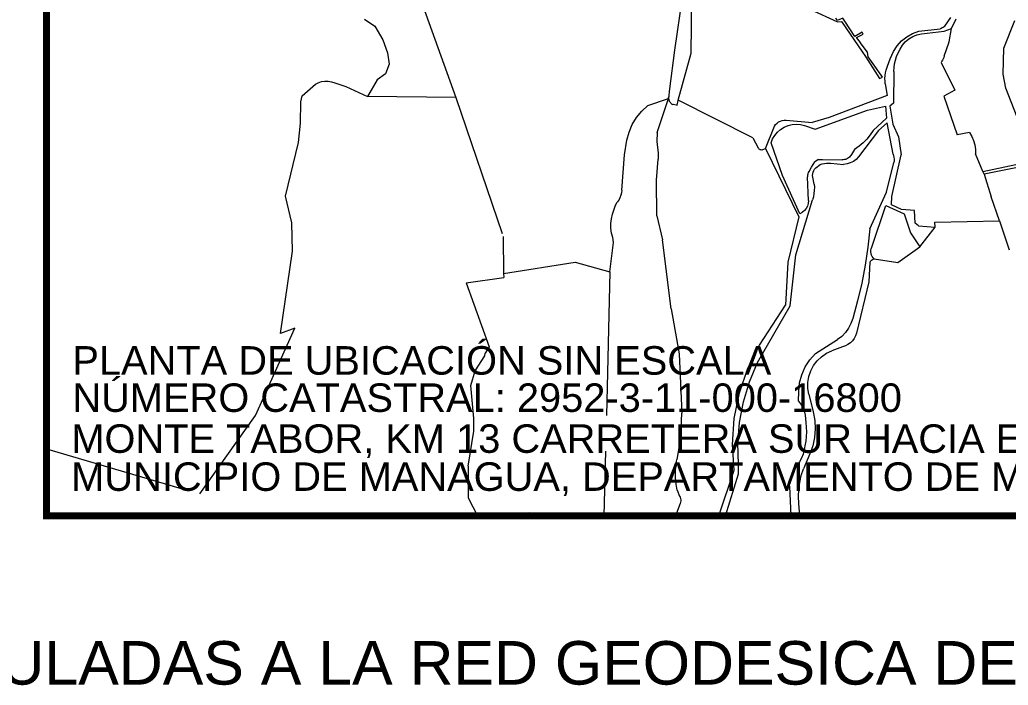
# Model space of a CAD drawing. Header units: millimetres. Extents: x -3245 to 2970, y 1153 to 3965.
# Drawn here: x -158 to -75.5, y 1906.2 to 1961.8 of the extents above; entities that cross this region are included whole.
import ezdxf
from ezdxf.enums import TextEntityAlignment as Align

# ---------------------------------------------------------------- set-up
doc = ezdxf.new("R2010")
doc.units = ezdxf.units.MM
doc.linetypes.add('ACAD_ISO02W100', pattern=[15, 12, -3])
doc.layers.add('0 - TEXTO', color=5, linetype='Continuous')
doc.layers.add('FONDO_MANAGUA', color=8, linetype='ACAD_ISO02W100')
doc.layers.add('FRAME 070', color=7, linetype='Continuous', lineweight=70)
doc.styles.add('PI', font='arial.ttf', dxfattribs={"height": 0.4})
doc.styles.get("Standard").update_dxf_attribs({"font": 'arial.ttf'})

msp = doc.modelspace()

# ---------------------------------------------------------------- linework, layer by layer
at = {"linetype": 'ByBlock', "const_width": 0.5892}
msp.add_lwpolyline([(-14.352, 2052.949), (-155.7661, 2052.949), (-155.7661, 1920.3732), (-14.352, 1920.3732)], close=True, dxfattribs=at)
at = {"layer": 'FONDO_MANAGUA', "color": 1, "lineweight": 0}
for p, q in [((-124.9338, 1964.5666), (-121.5869, 1955.3243)), ((-129.2128, 1961.8575), (-128.3496, 1961.2597)), ((-128.3496, 1961.2597), (-127.6899, 1960.1363)), ((-80.8269, 1961.2161), (-80.9043, 1961.1631)), ((-80.756, 1961.2775), (-80.8269, 1961.2161)), ((-80.756, 1961.2775), (-80.2523, 1962.004)), ((-80.2119, 1961.0724), (-79.8145, 1961.8814)), ((-75.8419, 1959.4476), (-74.9248, 1961.7547)), ((-84.3796, 1960.0406), (-83.945, 1960.391)), ((-83.945, 1960.391), (-83.4563, 1960.6607)), ((-83.7703, 1960.2197), (-83.442, 1960.413)), ((-83.4563, 1960.6607), (-82.9282, 1960.8417)), ((-83.442, 1960.413), (-83.0862, 1960.5492)), ((-83.0862, 1960.5492), (-82.7128, 1960.6244)), ((-82.9282, 1960.8417), (-81.165, 1961.0605)), ((-82.7128, 1960.6244), (-80.8291, 1960.8434)), ((-81.0744, 1961.0848), (-81.165, 1961.0605)), ((-80.9872, 1961.1192), (-81.0744, 1961.0848)), ((-80.9043, 1961.1631), (-80.9872, 1961.1192)), ((-80.8291, 1960.8434), (-80.2119, 1961.0724)), ((-80.4033, 1959.9581), (-80.2119, 1961.0724)), ((-127.6899, 1960.1363), (-127.2972, 1959.0512)), ((-85.0359, 1959.1425), (-84.747, 1959.6202)), ((-84.747, 1959.6202), (-84.3796, 1960.0406)), ((-84.5044, 1959.3578), (-84.3089, 1959.6848)), ((-84.3089, 1959.6848), (-84.0619, 1959.9747)), ((-84.0619, 1959.9747), (-83.7703, 1960.2197)), ((-80.8164, 1958.7579), (-80.4033, 1959.9581)), ((-127.2972, 1959.0512), (-127.1598, 1958.097)), ((-85.3171, 1958.5398), (-85.1817, 1958.8436)), ((-85.1817, 1958.8436), (-85.0359, 1959.1425)), ((-84.8892, 1958.4392), (-84.7884, 1958.745)), ((-84.7884, 1958.745), (-84.66, 1959.0403)), ((-84.66, 1959.0403), (-84.5044, 1959.3578)), ((-80.8164, 1958.7579), (-80.8546, 1958.6496)), ((-75.878, 1957.2682), (-75.8419, 1959.4476)), ((-127.1598, 1958.097), (-127.4617, 1957.2952)), ((-85.6594, 1957.6031), (-85.5561, 1957.9192)), ((-85.5561, 1957.9192), (-85.442, 1958.2316)), ((-85.442, 1958.2316), (-85.3171, 1958.5398)), ((-85.0053, 1957.8065), (-84.9617, 1958.1255)), ((-84.9617, 1958.1255), (-84.8892, 1958.4392)), ((-81.0099, 1958.3426), (-81.0746, 1958.2478)), ((-81.0746, 1958.2478), (-79.9325, 1955.918)), ((-80.9515, 1958.4415), (-81.0099, 1958.3426)), ((-80.8997, 1958.544), (-80.9515, 1958.4415)), ((-80.8546, 1958.6496), (-80.8997, 1958.544)), ((-127.4617, 1957.2952), (-128.1532, 1956.7871)), ((-85.7594, 1956.9125), (-85.745, 1957.1452)), ((-85.745, 1957.1452), (-85.7116, 1957.3759)), ((-85.7116, 1957.3759), (-85.6594, 1957.6031)), ((-85.0195, 1957.4848), (-85.0602, 1954.8426)), ((-85.0195, 1957.4848), (-85.0053, 1957.8065)), ((-75.6675, 1956.1072), (-75.878, 1957.2682)), ((-134.428, 1955.4407), (-133.55, 1956.2461)), ((-133.55, 1956.2461), (-133.3268, 1956.4173)), ((-133.3268, 1956.4173), (-133.0783, 1956.5493)), ((-133.0783, 1956.5493), (-132.8116, 1956.6387)), ((-132.8116, 1956.6387), (-132.5337, 1956.6829)), ((-132.5337, 1956.6829), (-132.2524, 1956.6807)), ((-132.2524, 1956.6807), (-131.9752, 1956.6322)), ((-131.9752, 1956.6322), (-131.7098, 1956.5387)), ((-131.7098, 1956.5387), (-130.7938, 1956.2411)), ((-128.1532, 1956.7871), (-128.9683, 1955.4026)), ((-85.7545, 1956.6794), (-85.7594, 1956.9125)), ((-85.7306, 1956.4475), (-85.7545, 1956.6794)), ((-85.7306, 1956.4475), (-85.5756, 1955.4912)), ((-134.5333, 1954.9549), (-134.428, 1955.4407)), ((-130.7938, 1956.2411), (-128.9683, 1955.4026)), ((-103.8154, 1955.4863), (-103.845, 1955.2396)), ((-85.5756, 1955.4912), (-90.4169, 1953.633)), ((-79.9325, 1955.918), (-80.856, 1955.4123)), ((-74.5356, 1953.1668), (-75.6675, 1956.1072)), ((-134.5649, 1953.1619), (-134.5333, 1954.9549)), ((-121.5869, 1955.3243), (-128.9683, 1955.4026)), ((-121.5869, 1955.3243), (-117.655, 1943.7094)), ((-106.0741, 1954.1799), (-105.5708, 1954.6546)), ((-105.5708, 1954.6546), (-103.845, 1955.2396)), ((-104.7845, 1952.3943), (-103.845, 1955.2396)), ((-103.845, 1955.2396), (-103.8384, 1955.3084)), ((-103.845, 1955.2396), (-103.845, 1955.2396)), ((-96.7986, 1951.9363), (-103.0205, 1955.0841)), ((-87.2236, 1954.2454), (-85.7285, 1954.5954)), ((-85.7285, 1954.5954), (-85.6261, 1953.5786)), ((-85.0602, 1954.8426), (-85.3667, 1954.5919)), ((-85.3667, 1954.5919), (-85.0971, 1953.0899)), ((-80.856, 1955.4123), (-79.7402, 1952.186)), ((-106.5072, 1953.6404), (-106.0741, 1954.1799)), ((-91.5929, 1952.6836), (-87.2236, 1954.2454)), ((-134.7476, 1951.5656), (-134.5649, 1953.1619)), ((-107.1316, 1952.4093), (-106.862, 1953.0464)), ((-106.862, 1953.0464), (-106.5072, 1953.6404)), ((-94.9884, 1952.9243), (-94.8925, 1953.0597)), ((-94.8925, 1953.0597), (-94.776, 1953.1778)), ((-94.776, 1953.1778), (-94.6418, 1953.2754)), ((-94.6418, 1953.2754), (-94.4935, 1953.3499)), ((-94.4935, 1953.3499), (-94.3351, 1953.3993)), ((-94.3351, 1953.3993), (-94.1708, 1953.4223)), ((-94.18, 1952.8304), (-93.8581, 1952.9648)), ((-94.1708, 1953.4223), (-94.005, 1953.4184)), ((-94.005, 1953.4184), (-91.841, 1953.229)), ((-93.8581, 1952.9648), (-93.519, 1953.0469)), ((-93.519, 1953.0469), (-93.1713, 1953.0745)), ((-93.1713, 1953.0745), (-92.8235, 1953.0471)), ((-92.8235, 1953.0471), (-92.4844, 1952.9653)), ((-92.4844, 1952.9653), (-91.5929, 1952.6836)), ((-90.4169, 1953.633), (-91.841, 1953.229)), ((-85.6261, 1953.5786), (-86.7526, 1952.5542)), ((-85.5883, 1953.2008), (-86.2953, 1952.5471)), ((-85.0693, 1950.5934), (-85.5883, 1953.2008)), ((-85.0971, 1953.0899), (-84.6359, 1952.0341)), ((-107.311, 1951.7411), (-107.1316, 1952.4093)), ((-104.7845, 1952.3943), (-104.8011, 1951.6508)), ((-95.746, 1951.0423), (-94.9884, 1952.9243)), ((-95.1461, 1951.8538), (-94.9659, 1952.1525)), ((-94.9659, 1952.1525), (-94.7409, 1952.4191)), ((-94.7409, 1952.4191), (-94.4767, 1952.6469)), ((-94.4767, 1952.6469), (-94.18, 1952.8304)), ((-86.2953, 1952.5471), (-87.9644, 1950.3523)), ((-86.9992, 1952.1851), (-87.279, 1951.8407)), ((-86.7526, 1952.5542), (-86.9992, 1952.1851)), ((-78.708, 1952.383), (-79.7402, 1952.186)), ((-78.708, 1952.383), (-78.5148, 1952.0592)), ((-135.8225, 1947.0627), (-134.7476, 1951.5656)), ((-107.5136, 1950.5343), (-107.311, 1951.7411)), ((-104.8011, 1951.6508), (-104.703, 1950.653)), ((-96.7986, 1951.9363), (-96.3469, 1951.1035)), ((-95.2771, 1951.5304), (-95.1461, 1951.8538)), ((-94.3264, 1948.8105), (-95.2771, 1951.5304)), ((-87.5897, 1951.5237), (-87.9287, 1951.2371)), ((-87.279, 1951.8407), (-87.5897, 1951.5237)), ((-84.6359, 1952.0341), (-84.4161, 1950.5147)), ((-78.5148, 1952.0592), (-78.366, 1951.7126)), ((-78.366, 1951.7126), (-78.2645, 1951.3494)), ((-78.2645, 1951.3494), (-78.2119, 1950.9759)), ((-107.7419, 1947.5802), (-107.5136, 1950.5343)), ((-104.703, 1950.653), (-104.6916, 1950.1554)), ((-96.3231, 1951.0606), (-96.3469, 1951.1035)), ((-96.2926, 1951.0223), (-96.3231, 1951.0606)), ((-96.2562, 1950.9895), (-96.2926, 1951.0223)), ((-96.215, 1950.963), (-96.2562, 1950.9895)), ((-96.1699, 1950.9437), (-96.215, 1950.963)), ((-96.1224, 1950.9321), (-96.1699, 1950.9437)), ((-96.0735, 1950.9283), (-96.1224, 1950.9321)), ((-96.0247, 1950.9327), (-96.0735, 1950.9283)), ((-96.0247, 1950.9327), (-95.746, 1951.0423)), ((-95.746, 1951.0423), (-92.9414, 1945.3368)), ((-88.6138, 1950.4801), (-88.6699, 1950.4023)), ((-88.5678, 1950.5644), (-88.6138, 1950.4801)), ((-88.2928, 1950.9833), (-88.5678, 1950.5644)), ((-87.9287, 1951.2371), (-88.2928, 1950.9833)), ((-85.1979, 1947.0477), (-84.4161, 1950.5147)), ((-85.0693, 1950.5934), (-85.0375, 1950.4565)), ((-78.2119, 1950.9759), (-78.2092, 1950.5988)), ((-77.5872, 1949.1454), (-78.2092, 1950.5988)), ((-67.0482, 1950.958), (-77.4909, 1948.9206)), ((-104.8454, 1948.4163), (-104.6916, 1950.1554)), ((-91.8832, 1949.4879), (-91.6064, 1949.9514)), ((-91.3064, 1950.1451), (-91.6064, 1949.9514)), ((-91.5445, 1949.4528), (-91.1696, 1949.7174)), ((-91.3064, 1950.1451), (-90.966, 1950.1408)), ((-91.1696, 1949.7174), (-90.9975, 1949.7663)), ((-90.9975, 1949.7663), (-90.8219, 1949.8011)), ((-90.966, 1950.1408), (-89.3317, 1950.1203)), ((-90.8219, 1949.8011), (-90.6441, 1949.8216)), ((-90.6441, 1949.8216), (-90.4652, 1949.8276)), ((-90.4652, 1949.8276), (-90.2865, 1949.8191)), ((-90.2865, 1949.8191), (-89.2127, 1949.7312)), ((-89.2397, 1950.1167), (-89.3317, 1950.1203)), ((-89.148, 1950.125), (-89.2397, 1950.1167)), ((-88.9286, 1949.7687), (-89.2127, 1949.7312)), ((-89.0581, 1950.145), (-89.148, 1950.125)), ((-88.9716, 1950.1766), (-89.0581, 1950.145)), ((-88.8899, 1950.219), (-88.9716, 1950.1766)), ((-88.6544, 1949.8525), (-88.9286, 1949.7687)), ((-88.8091, 1950.2707), (-88.8899, 1950.219)), ((-88.7354, 1950.3322), (-88.8091, 1950.2707)), ((-88.6699, 1950.4023), (-88.7354, 1950.3322)), ((-88.3978, 1949.9802), (-88.6544, 1949.8525)), ((-88.1657, 1950.1483), (-88.3978, 1949.9802)), ((-87.9644, 1950.3523), (-88.1657, 1950.1483)), ((-85.6195, 1947.4024), (-85.0085, 1949.8971)), ((-85.0375, 1950.4565), (-85.0155, 1950.3178)), ((-85.0155, 1950.3178), (-85.0033, 1950.1778)), ((-85.001, 1950.0374), (-85.0085, 1949.8971)), ((-85.0033, 1950.1778), (-85.001, 1950.0374)), ((-77.5872, 1949.1454), (-73.9171, 1949.9052)), ((-92.2147, 1948.7512), (-92.2012, 1948.8524)), ((-92.2012, 1948.8524), (-92.1761, 1948.9514)), ((-92.1761, 1948.9514), (-92.1397, 1949.0469)), ((-92.1397, 1949.0469), (-92.0925, 1949.1375)), ((-92.0925, 1949.1375), (-91.8832, 1949.4879)), ((-91.8011, 1948.8002), (-91.7943, 1948.9441)), ((-91.7943, 1948.9441), (-91.7641, 1949.085)), ((-91.7641, 1949.085), (-91.7114, 1949.2191)), ((-91.7114, 1949.2191), (-91.6376, 1949.3428)), ((-91.6376, 1949.3428), (-91.5445, 1949.4528)), ((-77.4909, 1948.9206), (-77.5872, 1949.1454)), ((-77.4909, 1948.9206), (-76.9065, 1947.0183)), ((-104.8022, 1945.4394), (-104.8454, 1948.4163)), ((-92.861, 1945.6032), (-94.3264, 1948.8105)), ((-92.2163, 1948.649), (-92.2147, 1948.7512)), ((-92.1345, 1946.6999), (-92.2163, 1948.649)), ((-91.7843, 1948.6571), (-91.8011, 1948.8002)), ((-91.6683, 1948.0815), (-91.7843, 1948.6571)), ((-91.6683, 1948.0815), (-91.6586, 1947.817)), ((-107.7656, 1947.3618), (-107.8165, 1947.148)), ((-107.7419, 1947.5802), (-107.7656, 1947.3618)), ((-91.6942, 1947.2893), (-91.7395, 1947.0286)), ((-91.6672, 1947.5525), (-91.6942, 1947.2893)), ((-91.6586, 1947.817), (-91.6672, 1947.5525)), ((-87.0125, 1944.3383), (-85.6195, 1947.4024)), ((-135.3046, 1944.8468), (-135.8225, 1947.0627)), ((-108.2646, 1946.3211), (-108.1227, 1946.5682)), ((-107.9965, 1946.748), (-108.1227, 1946.5682)), ((-107.8939, 1946.9424), (-107.9965, 1946.748)), ((-107.8165, 1947.148), (-107.8939, 1946.9424)), ((-93.1976, 1942.1845), (-91.8028, 1946.7716)), ((-92.1646, 1946.4717), (-92.2354, 1946.2527)), ((-92.1345, 1946.6999), (-92.1646, 1946.4717)), ((-91.7395, 1947.0286), (-91.8028, 1946.7716)), ((-85.2191, 1946.3592), (-85.1979, 1947.0477)), ((-84.3792, 1945.9495), (-85.2191, 1946.3592)), ((-76.2101, 1945.0265), (-76.9065, 1947.0183)), ((-108.6101, 1945.1938), (-108.5095, 1945.5818)), ((-108.5095, 1945.5818), (-108.2646, 1946.3211)), ((-92.6626, 1945.7199), (-92.861, 1945.6032)), ((-92.4885, 1945.8705), (-92.6626, 1945.7199)), ((-92.3446, 1946.0501), (-92.4885, 1945.8705)), ((-92.2354, 1946.2527), (-92.3446, 1946.0501)), ((-86.8548, 1942.8108), (-85.7007, 1946.2904)), ((-85.7007, 1946.2904), (-84.1521, 1945.586)), ((-83.3014, 1945.8809), (-84.3792, 1945.9495)), ((-84.1521, 1945.586), (-83.6423, 1944.0012)), ((-83.2526, 1944.8164), (-83.3014, 1945.8809)), ((-135.2339, 1942.4735), (-135.3046, 1944.8468)), ((-108.6584, 1944.7959), (-108.6101, 1945.1938)), ((-108.6535, 1944.3951), (-108.6584, 1944.7959)), ((-104.8022, 1945.4394), (-104.3286, 1943.4315)), ((-92.9414, 1945.3368), (-93.8848, 1941.5718)), ((-82.9532, 1944.6029), (-83.2526, 1944.8164)), ((-81.6006, 1944.9106), (-76.2101, 1945.0265)), ((-81.5795, 1944.4914), (-81.6006, 1944.9106)), ((-76.2101, 1945.0265), (-75.3787, 1942.5872)), ((-108.5955, 1943.9985), (-108.6535, 1944.3951)), ((-108.4853, 1943.6131), (-108.5955, 1943.9985)), ((-87.0125, 1944.3383), (-87.1824, 1942.8216)), ((-83.6423, 1944.0012), (-82.8453, 1942.8508)), ((-82.9532, 1944.6029), (-81.5795, 1944.4914)), ((-82.8453, 1942.8508), (-81.5795, 1944.4914)), ((-117.655, 1943.7094), (-117.6055, 1940.6195)), ((-108.7258, 1940.7674), (-108.4388, 1943.2085)), ((-108.4388, 1943.2085), (-108.4853, 1943.6131)), ((-103.6214, 1937.6629), (-104.3286, 1943.4315)), ((-136.2299, 1935.5979), (-135.2339, 1942.4735)), ((-87.1824, 1942.8216), (-87.4121, 1941.3127)), ((-86.939, 1942.4202), (-86.9327, 1942.5545)), ((-86.9231, 1942.2867), (-86.939, 1942.4202)), ((-86.9327, 1942.5545), (-86.9044, 1942.6858)), ((-86.8855, 1942.1577), (-86.9231, 1942.2867)), ((-86.9044, 1942.6858), (-86.8548, 1942.8108)), ((-84.6956, 1941.5434), (-82.8453, 1942.8508)), ((-117.6055, 1940.6195), (-111.6348, 1941.569)), ((-111.6348, 1941.569), (-108.7258, 1940.7674)), ((-93.8848, 1941.5718), (-94.0716, 1937.9736)), ((-93.6662, 1937.9145), (-93.1976, 1942.1845)), ((-87.0199, 1941.5504), (-87.0945, 1939.9223)), ((-87.0199, 1941.5504), (-86.9825, 1941.6212)), ((-86.9825, 1941.6212), (-86.9335, 1941.6847)), ((-86.9335, 1941.6847), (-86.8744, 1941.7388)), ((-86.8271, 1942.0366), (-86.8855, 1942.1577)), ((-86.8744, 1941.7388), (-86.807, 1941.782)), ((-86.7496, 1941.9268), (-86.8271, 1942.0366)), ((-86.807, 1941.782), (-86.7332, 1941.8132)), ((-86.6551, 1941.8312), (-86.7496, 1941.9268)), ((-86.7332, 1941.8132), (-86.6551, 1941.8312)), ((-86.6551, 1941.8312), (-84.6956, 1941.5434)), ((-117.6055, 1940.6195), (-117.5999, 1940.2686)), ((-108.7258, 1940.7674), (-109.2369, 1920.3732)), ((-87.4121, 1941.3127), (-87.7011, 1939.8142)), ((-120.7407, 1939.8444), (-117.5999, 1940.2686)), ((-120.7407, 1939.8444), (-118.804, 1934.4825)), ((-87.0945, 1939.9223), (-88.1459, 1935.6311)), ((-87.7011, 1939.8142), (-88.0491, 1938.3282)), ((-88.0491, 1938.3282), (-88.4556, 1936.8571)), ((-103.6214, 1937.6629), (-102.9471, 1933.906)), ((-96.3936, 1933.187), (-93.6662, 1937.9145)), ((-96.2415, 1934.6397), (-94.0716, 1937.9736)), ((-88.6004, 1936.4387), (-88.8038, 1936.0457)), ((-88.4556, 1936.8571), (-88.6004, 1936.4387)), ((-138.3221, 1928.7655), (-135.0451, 1936.0475)), ((-135.0451, 1936.0475), (-136.2299, 1935.5979)), ((-89.0617, 1935.6859), (-89.3687, 1935.367)), ((-88.8038, 1936.0457), (-89.0617, 1935.6859)), ((-88.1459, 1935.6311), (-88.2224, 1935.3998)), ((-91.5588, 1933.939), (-89.7183, 1935.0955)), ((-89.3687, 1935.367), (-89.7183, 1935.0955)), ((-88.6529, 1934.8167), (-88.8515, 1934.6755)), ((-88.4791, 1934.9874), (-88.6529, 1934.8167)), ((-88.3344, 1935.1835), (-88.4791, 1934.9874)), ((-88.2224, 1935.3998), (-88.3344, 1935.1835)), ((-118.804, 1934.4825), (-119.1476, 1933.9538)), ((-90.6549, 1933.9494), (-90.2026, 1934.1605)), ((-89.3024, 1934.4949), (-90.2026, 1934.1605)), ((-89.0698, 1934.5673), (-89.3024, 1934.4949)), ((-88.8515, 1934.6755), (-89.0698, 1934.5673)), ((-119.9713, 1932.4826), (-119.161, 1933.7516)), ((-119.161, 1933.7516), (-119.1476, 1933.9538)), ((-102.9471, 1933.906), (-102.7357, 1928.9541)), ((-97.0789, 1931.5761), (-96.3936, 1933.187)), ((-92.4307, 1932.8179), (-92.0412, 1933.4146)), ((-92.0412, 1933.4146), (-91.5588, 1933.939)), ((-91.7299, 1932.9257), (-91.4287, 1933.3238)), ((-91.4287, 1933.3238), (-91.0673, 1933.668)), ((-91.0673, 1933.668), (-90.6549, 1933.9494)), ((-120.3421, 1931.2737), (-119.9713, 1932.4826)), ((-97.9128, 1930.6435), (-97.2092, 1932.6968)), ((-92.7166, 1932.1652), (-92.4307, 1932.8179)), ((-92.1215, 1932.0109), (-91.9629, 1932.4842)), ((-91.9629, 1932.4842), (-91.7299, 1932.9257)), ((-97.5858, 1929.9005), (-97.0789, 1931.5761)), ((-92.891, 1931.4743), (-92.7166, 1932.1652)), ((-92.2016, 1931.5182), (-92.1215, 1932.0109)), ((-92.2012, 1931.0191), (-92.2016, 1931.5182)), ((-120.098, 1928.5073), (-120.3421, 1931.2737)), ((-92.975, 1929.9513), (-92.9494, 1930.7641)), ((-92.9494, 1930.7641), (-92.891, 1931.4743)), ((-92.1202, 1930.5265), (-92.2012, 1931.0191)), ((-98.3401, 1928.5154), (-97.9128, 1930.6435)), ((-97.9083, 1928.1799), (-97.5858, 1929.9005)), ((-92.975, 1929.9513), (-92.8141, 1929.7433)), ((-92.1202, 1930.5265), (-91.7525, 1929.0504)), ((-92.8141, 1929.7433), (-92.6768, 1929.519)), ((-92.6768, 1929.519), (-92.5647, 1929.2812)), ((-92.479, 1929.0326), (-92.4209, 1928.7761)), ((-91.7525, 1929.0504), (-91.6251, 1928.3467)), ((-142.9869, 1922.2202), (-138.3221, 1928.7655)), ((-120.0976, 1927.4626), (-120.098, 1928.5073)), ((-102.7999, 1927.0508), (-102.7357, 1928.9541)), ((-98.4837, 1926.3495), (-98.3401, 1928.5154)), ((-98.0426, 1926.4344), (-97.9083, 1928.1799)), ((-92.4209, 1928.7761), (-92.3784, 1928.1862)), ((-92.3784, 1928.1862), (-92.3388, 1927.7966)), ((-91.6251, 1928.3467), (-91.5901, 1927.6323)), ((-120.5753, 1924.5173), (-120.0976, 1927.4626)), ((-92.3388, 1927.7966), (-92.3254, 1927.4053)), ((-92.3254, 1927.4053), (-92.3383, 1927.0139)), ((-91.5901, 1927.6323), (-91.6479, 1926.9195)), ((-102.7999, 1927.0508), (-103.1548, 1925.0798)), ((-92.3774, 1926.6243), (-92.4426, 1926.2381)), ((-92.3383, 1927.0139), (-92.3774, 1926.6243)), ((-91.6479, 1926.9195), (-91.7977, 1926.2201)), ((-155.7661, 1925.9662), (-142.9869, 1922.2202)), ((-98.3409, 1924.1837), (-98.4837, 1926.3495)), ((-97.9873, 1924.6847), (-98.0426, 1926.4344)), ((-92.4968, 1925.8798), (-92.5924, 1925.5302)), ((-92.4426, 1926.2381), (-92.4968, 1925.8798)), ((-91.7977, 1926.2201), (-92.037, 1925.5461)), ((-103.2258, 1924.5699), (-103.1548, 1925.0798)), ((-92.7279, 1925.1941), (-92.9016, 1924.8759)), ((-92.5924, 1925.5302), (-92.7279, 1925.1941)), ((-92.037, 1925.5461), (-92.5706, 1924.3052)), ((-120.5753, 1924.5173), (-120.5742, 1921.8738)), ((-103.2565, 1924.0559), (-103.2258, 1924.5699)), ((-103.2467, 1923.5411), (-103.2565, 1924.0559)), ((-99.6274, 1920.3732), (-98.3409, 1924.1837)), ((-97.986, 1923.8945), (-97.9873, 1924.6847)), ((-92.7513, 1923.7454), (-92.5706, 1924.3052)), ((-103.1966, 1923.0287), (-103.2467, 1923.5411)), ((-99.0908, 1920.3732), (-97.986, 1923.8945)), ((-92.8815, 1923.1718), (-92.7513, 1923.7454)), ((-103.1063, 1922.5218), (-103.1966, 1923.0287)), ((-103.1063, 1922.5218), (-102.908, 1922.026)), ((-93.7287, 1922.8662), (-93.6141, 1920.3732)), ((-92.9865, 1922.0012), (-92.9601, 1922.5889)), ((-120.5742, 1921.8738), (-119.7875, 1920.3732)), ((-102.908, 1922.026), (-102.8581, 1921.9317)), ((-102.8581, 1921.9317), (-102.8253, 1921.8304)), ((-102.8142, 1921.6183), (-102.8363, 1921.514)), ((-102.8253, 1921.8304), (-102.8105, 1921.7248)), ((-102.8105, 1921.7248), (-102.8142, 1921.6183)), ((-92.9606, 1921.4135), (-92.9865, 1922.0012)), ((-102.876, 1921.4152), (-103.2664, 1920.3732)), ((-102.8363, 1921.514), (-102.876, 1921.4152)), ((-92.868, 1920.3732), (-92.9606, 1921.4135)), ((-115.232, 1920.3732), (-115.3578, 1920.5596))]:
    msp.add_line(p, q, dxfattribs=at)
at = {"layer": 'FONDO_MANAGUA', "color": 1, "linetype": 'ByBlock', "lineweight": 9}
for p, q in [((-97.2092, 1932.6968), (-96.2415, 1934.6397)), ((-92.5647, 1929.2812), (-92.479, 1929.0326)), ((-93.1111, 1924.5802), (-93.4614, 1923.9356)), ((-92.9016, 1924.8759), (-93.1111, 1924.5802)), ((-93.7192, 1923.0888), (-93.6873, 1923.3092)), ((-93.6873, 1923.3092), (-93.6333, 1923.5253)), ((-93.6333, 1923.5253), (-93.5578, 1923.7348)), ((-93.5578, 1923.7348), (-93.4614, 1923.9356)), ((-93.7287, 1922.8662), (-93.7192, 1923.0888)), ((-92.9601, 1922.5889), (-92.8815, 1923.1718))]:
    msp.add_line(p, q, dxfattribs=at)
at = {"layer": 'FONDO_MANAGUA', "color": 1, "lineweight": 0, "flags": 128}
msp.add_lwpolyline([(-115.2434, 1920.3732), (-115.2804, 1920.4276), (-115.4891, 1920.643)], dxfattribs=at)
at = {"layer": 'FONDO_MANAGUA', "color": 1, "lineweight": 0}
for points in [[(-102.6052, 1964.2907, 0), (-103.3308, 1959.2655, 0), (-103.7447, 1956.0329, 0), (-103.8466, 1955.2451, 0), (-103.7713, 1954.9984, 0), (-103.5404, 1954.7221, 0), (-103.4506, 1954.7583, 0), (-103.1891, 1954.7083, 0), (-103.1027, 1954.6764, 0), (-103.0235, 1955.0581, 0), (-103.0183, 1955.1029, 0), (-101.939, 1959.0183, 0), (-101.8906, 1963.6661, 0)], [(-92.0341, 1962.6865, 0), (-89.7171, 1961.6239, 0), (-89.3874, 1961.6713, 0), (-87.6358, 1959.1077, 0), (-87.5685, 1959.0121, 0), (-87.496, 1958.9071, 0), (-87.3817, 1958.7462, 0), (-86.209, 1956.9077, 0), (-85.9637, 1957.0189, 0), (-86.1395, 1957.2508, 0), (-86.1648, 1957.2873, 0), (-86.4769, 1957.7398, 0), (-87.1559, 1958.7062, 0), (-87.2072, 1959.1086, 0), (-87.2205, 1959.1117, 0), (-87.3265, 1959.2433, 0), (-87.3435, 1959.2408, 0), (-87.8052, 1959.88, 0), (-87.8099, 1959.9051, 0), (-88.1295, 1960.3171, 0), (-87.5688, 1960.6055, 0), (-87.6585, 1960.7831, 0), (-88.2853, 1960.4094, 0), (-89.1138, 1961.6836, 0), (-89.2765, 1961.9338, 0), (-89.7656, 1961.749, 0), (-89.8546, 1961.9411, 0)]]:
    msp.add_polyline3d(points, dxfattribs=at)

# ---------------------------------------------------------------- texts
at = {"layer": '0 - TEXTO', "transparency": 33554687}
msp.add_text('COORDENADAS NO VINCULADAS A LA RED GEODESICA DE NICARAGUA', height=3.636142, dxfattribs=at).set_placement((-132.5186, 1906.2831, 0.0067), align=Align.CENTER)
at = {"layer": 'FRAME 070', "lineweight": 25, "style": 'PI'}
for s, p in [('PLANTA DE UBICACIÓN SIN ESCALA', (-153.6163, 1932.1685)), ('PLANTA DE UBICACIÓN SIN ESCALA', (-153.6163, 1932.1685)), ('NÚMERO CATASTRAL: 2952-3-11-000-16800', (-153.6163, 1929.0576)), ('NÚMERO CATASTRAL: 2952-3-11-000-16800', (-153.6163, 1929.0576)), ('MONTE TABOR, KM 13 CARRETERA SUR HACIA EL CRUCERO.', (-153.7046, 1925.6384, 0.0914)), ('MONTE TABOR, KM 13 CARRETERA SUR HACIA EL CRUCERO.', (-153.7046, 1925.6384, 0.0914)), ('MUNICIPIO DE MANAGUA, DEPARTAMENTO DE MANAGUA.', (-153.7132, 1922.4641, -0.0914)), ('MUNICIPIO DE MANAGUA, DEPARTAMENTO DE MANAGUA.', (-153.7132, 1922.4641, -0.0914))]:
    msp.add_text(s, height=2.37935, dxfattribs=at).set_placement(p)

doc.saveas('drawing.dxf')
